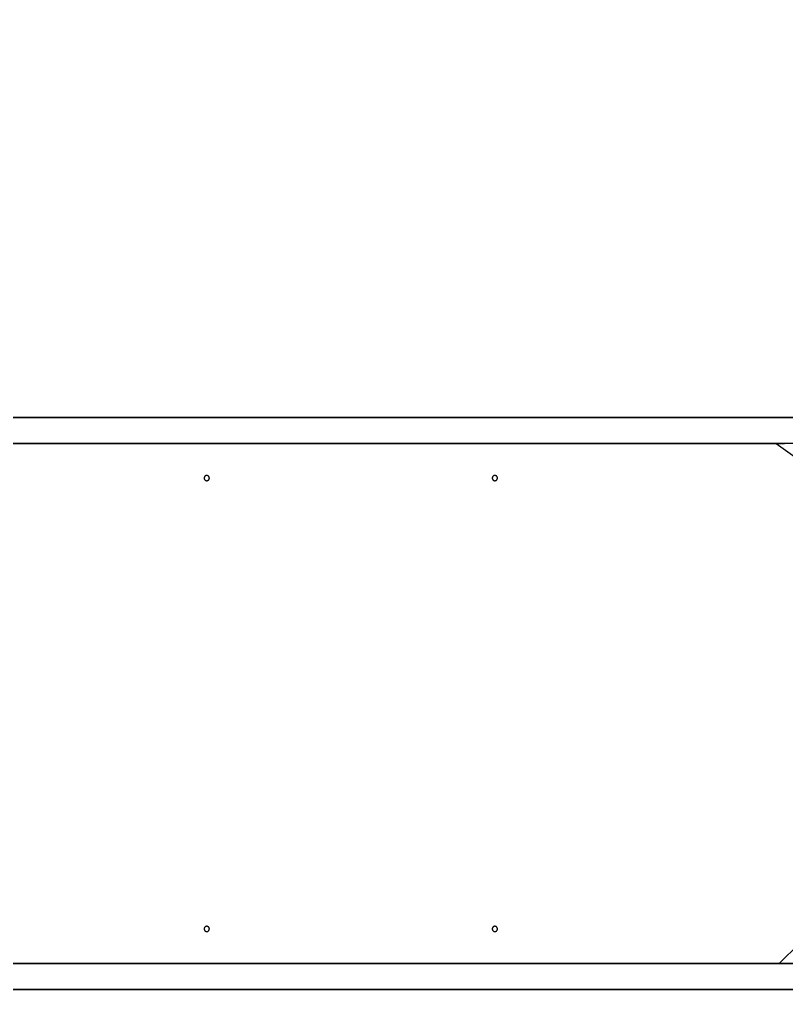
# Model space of a CAD drawing. Header units: metres. Extents: x 0 to 2800, y 0 to 2000.
# Drawn here: x 463 to 926, y 0 to 586 of the extents above; entities that cross this region are included whole.
import ezdxf

# ---------------------------------------------------------------- set-up
doc = ezdxf.new("R2010")
doc.units = ezdxf.units.M

msp = doc.modelspace()

# ---------------------------------------------------------------- linework, layer by layer
for points in [[(0, 0), (2800, 0), (2800, 2000), (0, 2000), (0, 0)], [(454.73, 345.6), (481.48, 345.6), (508.23, 345.6), (534.98, 345.6), (561.73, 345.6), (588.48, 345.6), (615.23, 345.6), (641.98, 345.6), (668.73, 345.6), (695.48, 345.6), (722.23, 345.6), (748.97, 345.6), (775.72, 345.6), (802.47, 345.6), (829.22, 345.6), (855.97, 345.6), (882.72, 345.6), (909.47, 345.6), (936.22, 345.6)], [(454.73, 345.6), (481.48, 345.6), (508.23, 345.6), (534.98, 345.6), (561.73, 345.6), (588.48, 345.6), (615.23, 345.6), (641.98, 345.6), (668.73, 345.6), (695.48, 345.6), (722.23, 345.6), (748.97, 345.6), (775.72, 345.6), (802.47, 345.6), (829.22, 345.6), (855.97, 345.6), (882.72, 345.6), (909.47, 345.6), (936.22, 345.6)], [(938.36, 345.6), (911.61, 345.6), (884.86, 345.6), (858.11, 345.6), (831.36, 345.6), (804.61, 345.6), (777.86, 345.6), (751.11, 345.6), (724.36, 345.6), (697.61, 345.6), (670.87, 345.6), (644.12, 345.6), (617.37, 345.6), (590.62, 345.6), (563.87, 345.6), (537.12, 345.6), (510.37, 345.6), (483.62, 345.6), (456.87, 345.6)], [(934, 329.89), (909.69, 329.89), (885.37, 329.89), (861.05, 329.89), (836.73, 329.89), (812.42, 329.89), (788.1, 329.89), (763.78, 329.89), (739.46, 329.89), (715.15, 329.89), (690.83, 329.89), (666.51, 329.89), (642.2, 329.89), (617.88, 329.89), (593.56, 329.89), (569.24, 329.89), (544.93, 329.89), (520.61, 329.89), (496.29, 329.89), (471.97, 329.89), (447.66, 329.89)], [(457.79, 329.89), (475.76, 329.89), (493.73, 329.89), (511.7, 329.89), (529.67, 329.89), (547.64, 329.89), (565.61, 329.89), (583.58, 329.89), (601.55, 329.89), (619.52, 329.89), (637.49, 329.89), (655.46, 329.89), (673.44, 329.89), (691.41, 329.89), (709.38, 329.89), (727.35, 329.89), (745.32, 329.89), (763.29, 329.89), (781.26, 329.89), (799.23, 329.89), (817.2, 329.89), (835.17, 329.89), (853.14, 329.89), (871.11, 329.89), (889.08, 329.89), (907.05, 329.89), (925.02, 329.89), (925.02, 329.89), (907.05, 329.89), (889.08, 329.89), (871.11, 329.89), (853.14, 329.89), (835.17, 329.89), (817.2, 329.89), (799.23, 329.89), (781.26, 329.89), (763.29, 329.89), (745.32, 329.89), (727.35, 329.89), (709.38, 329.89), (691.41, 329.89), (673.44, 329.89), (655.46, 329.89), (637.49, 329.89), (619.52, 329.89), (601.55, 329.89), (583.58, 329.89), (565.61, 329.89), (547.64, 329.89), (529.67, 329.89), (511.7, 329.89), (493.73, 329.89), (475.76, 329.89), (457.79, 329.89)], [(457.87, 329.89), (482.19, 329.89), (506.51, 329.89), (530.82, 329.89), (555.14, 329.89), (579.46, 329.89), (603.78, 329.89), (628.09, 329.89), (652.41, 329.89), (676.73, 329.89), (701.04, 329.89), (725.36, 329.89), (749.68, 329.89), (774, 329.89), (798.31, 329.89), (822.63, 329.89), (846.95, 329.89), (871.27, 329.89), (895.58, 329.89), (919.9, 329.89), (934, 319.68)], [(577.77, 308.95), (577.77, 309.05), (577.76, 309.15), (577.74, 309.25), (577.72, 309.35), (577.69, 309.45), (577.66, 309.54), (577.62, 309.63), (577.57, 309.72), (577.52, 309.8), (577.47, 309.88), (577.4, 309.96), (577.34, 310.03), (577.27, 310.1), (577.2, 310.16), (577.12, 310.22), (577.04, 310.28), (576.95, 310.33), (576.87, 310.37), (576.78, 310.41), (576.68, 310.44), (576.59, 310.47), (576.49, 310.49), (576.39, 310.51), (576.28, 310.51), (576.18, 310.52), (576.07, 310.51), (575.97, 310.5), (575.87, 310.48), (575.78, 310.46), (575.68, 310.43), (575.59, 310.39), (575.5, 310.35), (575.41, 310.3), (575.33, 310.25), (575.25, 310.19), (575.17, 310.13), (575.1, 310.06), (575.04, 309.99), (574.97, 309.92), (574.91, 309.84), (574.86, 309.76), (574.81, 309.67), (574.77, 309.59), (574.73, 309.49), (574.7, 309.4), (574.68, 309.3), (574.66, 309.2), (574.64, 309.1), (574.64, 309), (574.64, 308.89), (574.64, 308.79), (574.66, 308.69), (574.68, 308.59), (574.7, 308.49), (574.73, 308.4), (574.77, 308.31), (574.81, 308.22), (574.86, 308.13), (574.91, 308.05), (574.97, 307.97), (575.04, 307.9), (575.1, 307.83), (575.17, 307.76), (575.25, 307.7), (575.33, 307.64), (575.41, 307.59), (575.5, 307.54), (575.59, 307.5), (575.68, 307.46), (575.78, 307.43), (575.87, 307.41), (575.97, 307.39), (576.07, 307.38), (576.18, 307.37), (576.28, 307.38), (576.39, 307.38), (576.49, 307.4), (576.59, 307.42), (576.68, 307.45), (576.78, 307.48), (576.87, 307.52), (576.95, 307.56), (577.04, 307.61), (577.12, 307.67), (577.2, 307.73), (577.27, 307.79), (577.34, 307.86), (577.4, 307.93), (577.47, 308.01), (577.52, 308.09), (577.57, 308.17), (577.62, 308.26), (577.66, 308.35), (577.69, 308.44), (577.72, 308.54), (577.74, 308.64), (577.76, 308.74), (577.77, 308.84), (577.77, 308.95)], [(751.7, 308.95), (751.7, 309.05), (751.69, 309.15), (751.67, 309.25), (751.65, 309.35), (751.62, 309.45), (751.59, 309.54), (751.55, 309.63), (751.5, 309.72), (751.45, 309.8), (751.39, 309.88), (751.33, 309.96), (751.27, 310.03), (751.2, 310.1), (751.13, 310.16), (751.05, 310.22), (750.97, 310.28), (750.88, 310.33), (750.79, 310.37), (750.7, 310.41), (750.61, 310.44), (750.51, 310.47), (750.42, 310.49), (750.31, 310.51), (750.21, 310.51), (750.11, 310.52), (750, 310.51), (749.9, 310.5), (749.8, 310.48), (749.7, 310.46), (749.61, 310.43), (749.52, 310.39), (749.43, 310.35), (749.34, 310.3), (749.26, 310.25), (749.18, 310.19), (749.1, 310.13), (749.03, 310.06), (748.96, 309.99), (748.9, 309.92), (748.84, 309.84), (748.79, 309.76), (748.74, 309.67), (748.7, 309.59), (748.66, 309.49), (748.63, 309.4), (748.6, 309.3), (748.58, 309.2), (748.57, 309.1), (748.56, 309), (748.56, 308.89), (748.57, 308.79), (748.58, 308.69), (748.6, 308.59), (748.63, 308.49), (748.66, 308.4), (748.7, 308.31), (748.74, 308.22), (748.79, 308.13), (748.84, 308.05), (748.9, 307.97), (748.96, 307.9), (749.03, 307.83), (749.1, 307.76), (749.18, 307.7), (749.26, 307.64), (749.34, 307.59), (749.43, 307.54), (749.52, 307.5), (749.61, 307.46), (749.7, 307.43), (749.8, 307.41), (749.9, 307.39), (750, 307.38), (750.11, 307.37), (750.21, 307.38), (750.31, 307.38), (750.42, 307.4), (750.51, 307.42), (750.61, 307.45), (750.7, 307.48), (750.79, 307.52), (750.88, 307.56), (750.97, 307.61), (751.05, 307.67), (751.13, 307.73), (751.2, 307.79), (751.27, 307.86), (751.33, 307.93), (751.39, 308.01), (751.45, 308.09), (751.5, 308.17), (751.55, 308.26), (751.59, 308.35), (751.62, 308.44), (751.65, 308.54), (751.67, 308.64), (751.69, 308.74), (751.7, 308.84), (751.7, 308.95)], [(577.77, 36.65), (577.77, 36.76), (577.76, 36.86), (577.74, 36.96), (577.72, 37.06), (577.69, 37.16), (577.66, 37.25), (577.62, 37.34), (577.57, 37.43), (577.52, 37.51), (577.47, 37.59), (577.4, 37.67), (577.34, 37.74), (577.27, 37.81), (577.2, 37.87), (577.12, 37.93), (577.04, 37.99), (576.95, 38.04), (576.87, 38.08), (576.78, 38.12), (576.68, 38.15), (576.59, 38.18), (576.49, 38.2), (576.39, 38.22), (576.28, 38.22), (576.18, 38.23), (576.07, 38.22), (575.97, 38.21), (575.87, 38.19), (575.78, 38.17), (575.68, 38.14), (575.59, 38.1), (575.5, 38.06), (575.41, 38.01), (575.33, 37.96), (575.25, 37.9), (575.17, 37.84), (575.1, 37.77), (575.04, 37.7), (574.97, 37.63), (574.91, 37.55), (574.86, 37.47), (574.81, 37.38), (574.77, 37.29), (574.73, 37.2), (574.7, 37.11), (574.68, 37.01), (574.66, 36.91), (574.64, 36.81), (574.64, 36.71), (574.64, 36.6), (574.64, 36.5), (574.66, 36.4), (574.68, 36.3), (574.7, 36.2), (574.73, 36.11), (574.77, 36.01), (574.81, 35.93), (574.86, 35.84), (574.91, 35.76), (574.97, 35.68), (575.04, 35.61), (575.1, 35.54), (575.17, 35.47), (575.25, 35.41), (575.33, 35.35), (575.41, 35.3), (575.5, 35.25), (575.59, 35.21), (575.68, 35.17), (575.78, 35.14), (575.87, 35.12), (575.97, 35.1), (576.07, 35.09), (576.18, 35.08), (576.28, 35.09), (576.39, 35.09), (576.49, 35.11), (576.59, 35.13), (576.68, 35.16), (576.78, 35.19), (576.87, 35.23), (576.95, 35.27), (577.04, 35.32), (577.12, 35.38), (577.2, 35.44), (577.27, 35.5), (577.34, 35.57), (577.4, 35.64), (577.47, 35.72), (577.52, 35.8), (577.57, 35.88), (577.62, 35.97), (577.66, 36.06), (577.69, 36.15), (577.72, 36.25), (577.74, 36.35), (577.76, 36.45), (577.77, 36.55), (577.77, 36.65)], [(751.7, 36.65), (751.7, 36.76), (751.69, 36.86), (751.67, 36.96), (751.65, 37.06), (751.62, 37.16), (751.59, 37.25), (751.55, 37.34), (751.5, 37.43), (751.45, 37.51), (751.39, 37.59), (751.33, 37.67), (751.27, 37.74), (751.2, 37.81), (751.13, 37.87), (751.05, 37.93), (750.97, 37.99), (750.88, 38.04), (750.79, 38.08), (750.7, 38.12), (750.61, 38.15), (750.51, 38.18), (750.42, 38.2), (750.31, 38.22), (750.21, 38.22), (750.11, 38.23), (750, 38.22), (749.9, 38.21), (749.8, 38.19), (749.7, 38.17), (749.61, 38.14), (749.52, 38.1), (749.43, 38.06), (749.34, 38.01), (749.26, 37.96), (749.18, 37.9), (749.1, 37.84), (749.03, 37.77), (748.96, 37.7), (748.9, 37.63), (748.84, 37.55), (748.79, 37.47), (748.74, 37.38), (748.7, 37.29), (748.66, 37.2), (748.63, 37.11), (748.6, 37.01), (748.58, 36.91), (748.57, 36.81), (748.56, 36.71), (748.56, 36.6), (748.57, 36.5), (748.58, 36.4), (748.6, 36.3), (748.63, 36.2), (748.66, 36.11), (748.7, 36.01), (748.74, 35.93), (748.79, 35.84), (748.84, 35.76), (748.9, 35.68), (748.96, 35.61), (749.03, 35.54), (749.1, 35.47), (749.18, 35.41), (749.26, 35.35), (749.34, 35.3), (749.43, 35.25), (749.52, 35.21), (749.61, 35.17), (749.7, 35.14), (749.8, 35.12), (749.9, 35.1), (750, 35.09), (750.11, 35.08), (750.21, 35.09), (750.31, 35.09), (750.42, 35.11), (750.51, 35.13), (750.61, 35.16), (750.7, 35.19), (750.79, 35.23), (750.88, 35.27), (750.97, 35.32), (751.05, 35.38), (751.13, 35.44), (751.2, 35.5), (751.27, 35.57), (751.33, 35.64), (751.39, 35.72), (751.45, 35.8), (751.5, 35.88), (751.55, 35.97), (751.59, 36.06), (751.62, 36.15), (751.65, 36.25), (751.67, 36.35), (751.69, 36.45), (751.7, 36.55), (751.7, 36.65)], [(934, 27.87), (921.84, 15.71), (897.53, 15.71), (873.21, 15.71), (848.89, 15.71), (824.58, 15.71), (800.26, 15.71), (775.94, 15.71), (751.62, 15.71), (727.31, 15.71), (702.99, 15.71), (678.67, 15.71), (654.35, 15.71), (630.04, 15.71), (605.72, 15.71), (581.4, 15.71), (557.08, 15.71), (532.77, 15.71), (508.45, 15.71), (484.13, 15.71), (459.82, 15.71)], [(445.71, 15.71), (470.03, 15.71), (494.35, 15.71), (518.66, 15.71), (542.98, 15.71), (567.3, 15.71), (591.62, 15.71), (615.93, 15.71), (640.25, 15.71), (664.57, 15.71), (688.89, 15.71), (713.2, 15.71), (737.52, 15.71), (761.84, 15.71), (786.16, 15.71), (810.47, 15.71), (834.79, 15.71), (859.11, 15.71), (883.43, 15.71), (907.74, 15.71), (932.06, 15.71)], [(934, 15.71), (916.03, 15.71), (898.06, 15.71), (880.09, 15.71), (862.12, 15.71), (844.15, 15.71), (826.18, 15.71), (808.21, 15.71), (790.24, 15.71), (772.27, 15.71), (754.3, 15.71), (736.33, 15.71), (718.36, 15.71), (700.39, 15.71), (682.42, 15.71), (664.45, 15.71), (646.48, 15.71), (628.51, 15.71), (610.54, 15.71), (592.57, 15.71), (574.6, 15.71), (556.63, 15.71), (538.66, 15.71), (520.69, 15.71), (502.72, 15.71), (484.75, 15.71), (466.78, 15.71), (448.81, 15.71)], [(448.81, 15.71), (466.78, 15.71), (484.75, 15.71), (502.72, 15.71), (520.69, 15.71), (538.66, 15.71), (556.63, 15.71), (574.6, 15.71), (592.57, 15.71), (610.54, 15.71), (628.51, 15.71), (646.48, 15.71), (664.45, 15.71), (682.42, 15.71), (700.39, 15.71), (718.36, 15.71), (736.33, 15.71), (754.3, 15.71), (772.27, 15.71), (790.24, 15.71), (808.21, 15.71), (826.18, 15.71), (844.15, 15.71), (862.12, 15.71), (880.09, 15.71), (898.06, 15.71), (916.03, 15.71), (934, 15.71)], [(454.73, 0), (481.48, 0), (508.23, 0), (534.98, 0), (561.73, 0), (588.48, 0), (615.23, 0), (641.98, 0), (668.73, 0), (695.48, 0), (722.23, 0), (748.97, 0), (775.72, 0), (802.47, 0), (829.22, 0), (855.97, 0), (882.72, 0), (909.47, 0), (936.22, 0)], [(938.36, 0), (911.61, 0), (884.86, 0), (858.11, 0), (831.36, 0), (804.61, 0), (777.86, 0), (751.11, 0), (724.36, 0), (697.61, 0), (670.87, 0), (644.12, 0), (617.37, 0), (590.62, 0), (563.87, 0), (537.12, 0), (510.37, 0), (483.62, 0), (456.87, 0)], [(938.36, 0), (911.61, 0), (884.86, 0), (858.11, 0), (831.36, 0), (804.61, 0), (777.86, 0), (751.11, 0), (724.36, 0), (697.61, 0), (670.87, 0), (644.12, 0), (617.37, 0), (590.62, 0), (563.87, 0), (537.12, 0), (510.37, 0), (483.62, 0), (456.87, 0)]]:
    msp.add_lwpolyline(points)

doc.saveas('drawing.dxf')
